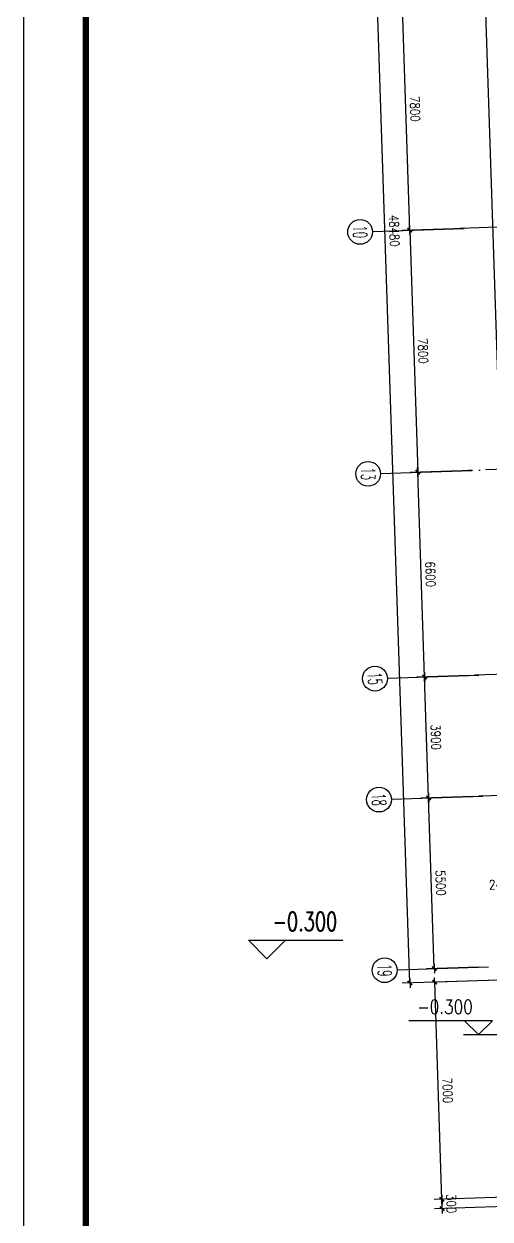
# Model space of a CAD drawing. Extents: x 634182 to 802382, y -1101880 to -864080.
# Drawn here: x 634182 to 649211, y -1022314 to -983810 of the extents above; entities that cross this region are included whole.
import ezdxf
from ezdxf.enums import TextEntityAlignment as Align

# ---------------------------------------------------------------- set-up
doc = ezdxf.new("R2010")
doc.units = 0
doc.header["$LTSCALE"] = 1000
doc.header["$MEASUREMENT"] = 0
doc.linetypes.add('DOTE', pattern=[2.42, 2, -0.2, 0.02, -0.2])
doc.layers.get('0').update_dxf_attribs({"linetype": 'CONTINUOUS'})
doc.layers.get('DEFPOINTS').update_dxf_attribs({"linetype": 'CONTINUOUS'})
for name, color, linetype in [('AXIS', 3, 'CONTINUOUS'), ('AXIS_TEXT', 7, 'CONTINUOUS'), ('DOTE', 1, 'DOTE'), ('PUB_DIM', 3, 'CONTINUOUS'), ('WALL', 191, 'CONTINUOUS')]:
    doc.layers.add(name, color=color, linetype=linetype)
doc.styles.add('COMPLEX', font='COMPLEX')
doc.styles.add('DIM_FONT', font='simplex.shx', dxfattribs={"width": 0.8})
doc.dimstyles.new('DIMN', dxfattribs={"dimtxt": 300, "dimasz": 1, "dimexe": 250, "dimexo": 300, "dimgap": 150, "dimtad": 1, "dimdec": 0, "dimzin": 0, "dimdsep": 46, "dimtxsty": 'DIM_FONT', "dimblk": '_DIMX', "dimblk1": '_DIMX', "dimblk2": '_DIMX', "dimcen": 2.5, "dimclrt": 7, "dimadec": 0, "dimazin": 0, "dimtfac": 1, "dimtdec": 0, "dimtix": 1, "dimtmove": 2, "dimatfit": 3, "dimldrblk": '_DIMX', "dimfxl": 0, "dimtolj": 1, "dimtzin": 0, "dimarcsym": 0})

# ---------------------------------------------------------------- blocks, each defined once
blk = doc.blocks.new('_DIMX')
blk.add_line((-150, 0), (150, 0))
at = {"const_width": 50}
blk.add_lwpolyline([(-70, -70), (70, 70)], dxfattribs=at)
blk = doc.blocks.new('*D1071')
at = {"color": 0, "linetype": 'ByBlock'}
for p, q in [((647566, -966172), (644767, -966264)), ((646624, -1014708), (645017, -966257)), ((649173, -1014625), (646375, -1014718))]:
    blk.add_line(p, q, dxfattribs=at)
at = {"layer": 'DEFPOINTS', "color": 0, "linetype": 'ByBlock'}
for p in [(645017, -966256), (647866, -966162, -285), (649473, -1014615, -285)]:
    blk.add_point(p, dxfattribs=at)
at = {"color": 0, "linetype": 'ByBlock'}
for p, rotation in [((645017, -966256), 91.90000000000002), ((646624, -1014709), 271.9)]:
    blk.add_blockref('_DIMX', p, dxfattribs=dict(at, rotation=rotation))
at = {"color": 7, "linetype": 'ByBlock', "insert": (646121, -990473), "char_height": 300, "attachment_point": 5, "rotation": 271.9, "style": 'DIM_FONT'}
blk.add_mtext('\\A1;48480', dxfattribs=at)
blk = doc.blocks.new('*D1072')
at = {"color": 0, "linetype": 'ByBlock'}
for p, q in [((648111, -982603), (646112, -982669)), ((646620, -990455), (646362, -982662)), ((648370, -990398), (646370, -990464))]:
    blk.add_line(p, q, dxfattribs=at)
at = {"layer": 'DEFPOINTS', "color": 0, "linetype": 'ByBlock'}
for p in [(648411, -982593), (646362, -982661), (648670, -990388)]:
    blk.add_point(p, dxfattribs=at)
at = {"color": 0, "linetype": 'ByBlock'}
for p, rotation in [((646362, -982661), 91.89999999999998), ((646620, -990456), 271.9)]:
    blk.add_blockref('_DIMX', p, dxfattribs=dict(at, rotation=rotation))
at = {"color": 7, "linetype": 'ByBlock', "insert": (646791, -986548), "char_height": 300, "attachment_point": 5, "rotation": 271.9, "style": 'DIM_FONT'}
blk.add_mtext('\\A1;7800', dxfattribs=at)
blk = doc.blocks.new('*D1074')
at = {"color": 0, "linetype": 'ByBlock'}
for p, q in [((648677, -1008698), (646977, -1008754)), ((647409, -1014242), (647227, -1008747)), ((648859, -1014195), (647160, -1014251))]:
    blk.add_line(p, q, dxfattribs=at)
at = {"layer": 'DEFPOINTS', "color": 0, "linetype": 'ByBlock'}
for p in [(647227, -1008746), (648977, -1008688), (649159, -1014185)]:
    blk.add_point(p, dxfattribs=at)
at = {"color": 0, "linetype": 'ByBlock'}
for p, rotation in [((647227, -1008746), 91.900000000002), ((647409, -1014243), 271.900000000002)]:
    blk.add_blockref('_DIMX', p, dxfattribs=dict(at, rotation=rotation))
at = {"color": 7, "linetype": 'ByBlock', "insert": (647618, -1011485), "char_height": 300, "attachment_point": 5, "rotation": 271.9, "style": 'DIM_FONT'}
blk.add_mtext('\\A1;5500', dxfattribs=at)
blk = doc.blocks.new('*D1075')
at = {"color": 0, "linetype": 'ByBlock'}
for p, q in [((648547, -1004800), (646848, -1004856)), ((647227, -1008745), (647098, -1004849)), ((648677, -1008698), (646977, -1008754))]:
    blk.add_line(p, q, dxfattribs=at)
at = {"layer": 'DEFPOINTS', "color": 0, "linetype": 'ByBlock'}
for p in [(647098, -1004848), (648847, -1004790), (648977, -1008688)]:
    blk.add_point(p, dxfattribs=at)
at = {"color": 0, "linetype": 'ByBlock'}
for p, rotation in [((647098, -1004848), 91.90000000000002), ((647227, -1008746), 271.9)]:
    blk.add_blockref('_DIMX', p, dxfattribs=dict(at, rotation=rotation))
at = {"color": 7, "linetype": 'ByBlock', "insert": (647462, -1006787), "char_height": 300, "attachment_point": 5, "rotation": 271.9, "style": 'DIM_FONT'}
blk.add_mtext('\\A1;3900', dxfattribs=at)
blk = doc.blocks.new('*D1076')
at = {"color": 0, "linetype": 'ByBlock'}
for p, q in [((648329, -998204), (646629, -998260)), ((647098, -1004847), (646879, -998253)), ((648547, -1004800), (646848, -1004857))]:
    blk.add_line(p, q, dxfattribs=at)
at = {"layer": 'DEFPOINTS', "color": 0, "linetype": 'ByBlock'}
for p in [(646879, -998252), (648628, -998194), (648847, -1004790)]:
    blk.add_point(p, dxfattribs=at)
at = {"color": 0, "linetype": 'ByBlock'}
for p, rotation in [((646879, -998252), 91.90000000000002), ((647098, -1004848), 271.9)]:
    blk.add_blockref('_DIMX', p, dxfattribs=dict(at, rotation=rotation))
at = {"color": 7, "linetype": 'ByBlock', "insert": (647288, -1001540), "char_height": 300, "attachment_point": 5, "rotation": 271.9, "style": 'DIM_FONT'}
blk.add_mtext('\\A1;6600', dxfattribs=at)
blk = doc.blocks.new('*D1081')
at = {"color": 0, "linetype": 'ByBlock'}
for p, q in [((648370, -990398), (646370, -990464)), ((646620, -990457), (646879, -998251)), ((648628, -998194), (646629, -998260))]:
    blk.add_line(p, q, dxfattribs=at)
at = {"layer": 'DEFPOINTS', "color": 0, "linetype": 'ByBlock'}
for p in [(648670, -990388), (646879, -998252), (648928, -998184)]:
    blk.add_point(p, dxfattribs=at)
at = {"color": 0, "linetype": 'ByBlock'}
for p, rotation in [((646620, -990456), 91.89999999999998), ((646879, -998252), 271.9)]:
    blk.add_blockref('_DIMX', p, dxfattribs=dict(at, rotation=rotation))
at = {"color": 7, "linetype": 'ByBlock', "insert": (647049, -994344), "char_height": 300, "attachment_point": 5, "rotation": 271.9, "style": 'DIM_FONT'}
blk.add_mtext('\\A1;7800', dxfattribs=at)
blk = doc.blocks.new('_AXISO')
blk.add_circle((0, 0), 0.5)
at = {"layer": 'AXIS_TEXT', "style": 'COMPLEX', "width": 1.041667}
blk.add_attdef('A', text='', height=0.56, dxfattribs=at).set_placement((-0.25, -0.28), (0.25, -0.28), align=Align.FIT)
blk = doc.blocks.new('*D1202')
at = {"color": 0, "linetype": 'ByBlock'}
for p, q in [((650023, -1012518), (649992, -1011569)), ((649999, -1011819), (649998, -1011819)), ((650000, -1011819), (650240, -1011811)), ((650000, -1011819), (650240, -1011811)), ((650263, -1012510), (650232, -1011561)), ((650241, -1011811), (650242, -1011810))]:
    blk.add_line(p, q, dxfattribs=at)
at = {"layer": 'DEFPOINTS', "color": 0, "linetype": 'ByBlock'}
for p in [(650240, -1011811), (650033, -1012818), (650273, -1012810)]:
    blk.add_point(p, dxfattribs=at)
at = {"color": 0, "linetype": 'ByBlock'}
for p, rotation in [((650000, -1011819), 1.899999999999498), ((650240, -1011811), 181.8999999999995)]:
    blk.add_blockref('_DIMX', p, dxfattribs=dict(at, rotation=rotation))
at = {"color": 7, "linetype": 'ByBlock', "insert": (649484, -1011535), "char_height": 300, "attachment_point": 5, "rotation": 1.9, "style": 'DIM_FONT'}
blk.add_mtext('\\A1;240', dxfattribs=at)
blk = doc.blocks.new('*D1496')
at = {"color": 0, "linetype": 'ByBlock'}
for p, q in [((649793, -1014604), (647174, -1014691)), ((647656, -1021678), (647424, -1014684)), ((650025, -1021600), (647406, -1021687))]:
    blk.add_line(p, q, dxfattribs=at)
at = {"layer": 'DEFPOINTS', "color": 0, "linetype": 'ByBlock'}
for p in [(647424, -1014683), (650093, -1014594), (650325, -1021590)]:
    blk.add_point(p, dxfattribs=at)
at = {"color": 0, "linetype": 'ByBlock'}
for p, rotation in [((647424, -1014683), 91.90000000000003), ((647656, -1021679), 271.9)]:
    blk.add_blockref('_DIMX', p, dxfattribs=dict(at, rotation=rotation))
at = {"color": 7, "linetype": 'ByBlock', "insert": (647840, -1018171), "char_height": 300, "attachment_point": 5, "rotation": 271.9, "style": 'DIM_FONT'}
blk.add_mtext('\\A1;7000', dxfattribs=at)
blk = doc.blocks.new('*D1529')
at = {"color": 0, "linetype": 'ByBlock'}
for p, q in [((650025, -1021600), (647406, -1021687)), ((650035, -1021900), (647416, -1021987)), ((647656, -1021678), (647656, -1021677)), ((647666, -1021979), (647656, -1021679)), ((647666, -1021980), (647666, -1021981))]:
    blk.add_line(p, q, dxfattribs=at)
at = {"layer": 'DEFPOINTS', "color": 0, "linetype": 'ByBlock'}
for p in [(647656, -1021679), (650325, -1021590), (650335, -1021890)]:
    blk.add_point(p, dxfattribs=at)
at = {"color": 0, "linetype": 'ByBlock'}
for p, rotation in [((647656, -1021679), 271.9), ((647666, -1021979), 91.90000000000003)]:
    blk.add_blockref('_DIMX', p, dxfattribs=dict(at, rotation=rotation))
at = {"color": 7, "linetype": 'ByBlock', "insert": (647961, -1021819), "char_height": 300, "attachment_point": 5, "rotation": 271.9, "style": 'DIM_FONT'}
blk.add_mtext('\\A1;300', dxfattribs=at)

msp = doc.modelspace()

# ---------------------------------------------------------------- linework, layer by layer
at = {"ltscale": 1500}
msp.add_lwpolyline([(634181.846, -864080.129), (802381.846, -864080.129), (802381.846, -1101880.129), (634181.846, -1101880.129)], close=True, dxfattribs=at)
at = {"ltscale": 1500, "const_width": 200}
msp.add_lwpolyline([(636181.846, -869080.129), (636181.846, -1099880.129), (800381.846, -1099880.129), (800381.846, -869080.129)], close=True, dxfattribs=at)
msp.add_lwpolyline([(648354.984, -1016372.574), (649536.784, -1016372.574), (650208.448, -1018092.261)])
at = {"layer": 'AXIS'}
for p, q in [((645420.949, -990495.948), (648369.731, -990398.127)), ((645679.608, -998291.143), (648628.39, -998193.322)), ((645679.625, -998291.66), (648628.407, -998193.839)), ((645898.446, -1004887.925), (648847.228, -1004790.104)), ((646027.751, -1008785.781), (648976.533, -1008687.959)), ((646210.104, -1014282.757), (649158.886, -1014184.936))]:
    msp.add_line(p, q, dxfattribs=at)
at = {"layer": 'DOTE'}
for p, q in [((655025.396, -990177.336), (648234.658, -990402.608)), ((665578.346, -997631.626), (648493.268, -998198.312)), ((647022.419, -998247.017), (647022.422, -998247.124)), ((648521.594, -998197.293), (648521.598, -998197.398)), ((655502.894, -1004569.419), (648712.092, -1004794.694)), ((657830.992, -1008394.334), (648841.398, -1008692.549))]:
    msp.add_line(p, q, dxfattribs=at)
at = {"layer": 'PUB_DIM'}
for p, q in [((642018.017, -1013926.048), (641418.017, -1013326.048)), ((641418.017, -1013326.048), (642618.017, -1013326.048)), ((642618.017, -1013326.048), (642018.017, -1013926.048)), ((642018.017, -1013326.048), (644458.017, -1013326.048)), ((648837.351, -1015922.574), (646593.907, -1015922.574)), ((649287.351, -1015922.574), (648387.351, -1015922.574)), ((648387.351, -1015922.574), (648837.351, -1016372.574)), ((648837.351, -1016372.574), (649287.351, -1015922.574))]:
    msp.add_line(p, q, dxfattribs=at)
at = {"layer": 'WALL'}
msp.add_lwpolyline([(654481.667, -965942.168), (655012.119, -981933.259), (649015.35, -982132.192), (650092.225, -1014594.192), (666563.27, -1014047.791), (666558.594, -1013906.825)], dxfattribs=at)

# ---------------------------------------------------------------- block references
at = {"layer": 'AXIS'}
ref = msp.add_blockref('_AXISO', (645021.234, -990509.208), dxfattribs=dict(at, xscale=800, yscale=800, zscale=800, rotation=271.9))
ref.add_attrib('A', '10', dxfattribs={"layer": 'AXIS_TEXT', "height": 448, "rotation": 271.9, "style": 'COMPLEX', "width": 0.646552}).set_placement((644790.726, -990316.745), (644803.989, -990716.525), align=Align.FIT)
ref = msp.add_blockref('_AXISO', (645279.845, -998304.917), dxfattribs=dict(at, xscale=800, yscale=800, zscale=800, rotation=271.9))
ref.add_attrib('A', '13', dxfattribs={"layer": 'AXIS_TEXT', "height": 448, "rotation": 271.9, "style": 'COMPLEX', "width": 0.646552}).set_placement((645049.337, -998112.454), (645062.599, -998512.234), align=Align.FIT)
ref = msp.add_blockref('_AXISO', (645498.665, -1004901.187), dxfattribs=dict(at, xscale=800, yscale=800, zscale=800, rotation=271.9))
ref.add_attrib('A', '15', dxfattribs={"layer": 'AXIS_TEXT', "height": 448, "rotation": 271.9, "style": 'COMPLEX', "width": 0.646552}).set_placement((645268.158, -1004708.724), (645281.42, -1005108.504), align=Align.FIT)
ref = msp.add_blockref('_AXISO', (645627.971, -1008799.043), dxfattribs=dict(at, xscale=800, yscale=800, zscale=800, rotation=271.9))
ref.add_attrib('A', '18', dxfattribs={"layer": 'AXIS_TEXT', "height": 448, "rotation": 271.9, "style": 'COMPLEX', "width": 0.646552}).set_placement((645397.463, -1008606.579), (645410.725, -1009006.36), align=Align.FIT)
ref = msp.add_blockref('_AXISO', (645810.324, -1014296.019), dxfattribs=dict(at, xscale=800, yscale=800, zscale=800, rotation=271.9))
ref.add_attrib('A', '19', dxfattribs={"layer": 'AXIS_TEXT', "height": 448, "rotation": 271.9, "style": 'COMPLEX', "width": 0.646552}).set_placement((645579.816, -1014103.556), (645593.078, -1014503.336), align=Align.FIT)

# ---------------------------------------------------------------- texts
at = {"layer": 'PUB_DIM', "style": 'DIM_FONT'}
for height, width, p in [(600, 0.7, (643238.017, -1012726.048)), (450, 0.8, (647757.679, -1015472.574))]:
    msp.add_text('-0.300', height=height, dxfattribs=dict(at, width=width)).set_placement(p, align=Align.MIDDLE)

# ---------------------------------------------------------------- dimensions: what is measured, and where the dimension line sits
for base, p1, p2, picture, middle in [((647424.032, -1014682.705), (650324.671, -1021590.353), (650092.585, -1014594.18), '*D1496', (647839.911, -1018170.845)), ((647656.118, -1021678.856), (650334.618, -1021890.189), (650324.671, -1021590.331), '*D1529', (647960.927, -1021818.838))]:
    dim = msp.add_linear_dim(base=base, p1=p1, p2=p2, angle=91.9, dimstyle='DIMN')
    dim.commit()
    dim.dimension.update_dxf_attribs({"geometry": picture, "text_midpoint": middle})
at = {"layer": 'AXIS'}
for base, p1, p2, angle, picture, middle in [((645017.117, -966256.139), (649473.309, -1014614.723, -284.642), (647865.954, -966161.634, -284.642), 271.9, '*D1071', (646120.63, -990472.738)), ((646361.682, -982660.557), (648669.566, -990388.181), (648410.959, -982592.575), 91.9, '*D1072', (646790.821, -986548.413)), ((646878.896, -998251.767), (648669.566, -990388.181), (648928.173, -998183.786), 91.9, '*D1081', (647049.427, -994344.018)), ((646878.962, -998251.767), (648847.231, -1004790.21), (648628.403, -998193.732), 271.9, '*D1076', (647288.211, -1001540.06)), ((647097.786, -1004848.139), (648976.533, -1008687.959), (648847.228, -1004790.104), 271.9, '*D1075', (647462.273, -1006787.12))]:
    dim = msp.add_linear_dim(base=base, p1=p1, p2=p2, angle=angle, dimstyle='DIMN', dxfattribs=at)
    dim.commit()
    dim.dimension.update_dxf_attribs({"geometry": picture, "text_midpoint": middle})
dim = msp.add_aligned_dim(p1=(649158.886, -1014184.936), p2=(648976.533, -1008687.959), distance=1750.404, dimstyle='DIMN', dxfattribs=at)
dim.commit()
dim.dimension.update_dxf_attribs({"geometry": '*D1074', "text_midpoint": (647618.103, -1011484.536)})
at = {"layer": 'PUB_DIM'}
dim = msp.add_linear_dim(base=(650239.927, -1011810.555), p1=(650033.274, -1012817.961), p2=(650273.083, -1012810.005), angle=1.9, dimstyle='DIMN', dxfattribs=at)
dim.commit()
dim.dimension.update_dxf_attribs({"geometry": '*D1202', "text_midpoint": (649484.042, -1011535.466), "dimtype": 129})

doc.saveas('drawing.dxf')
